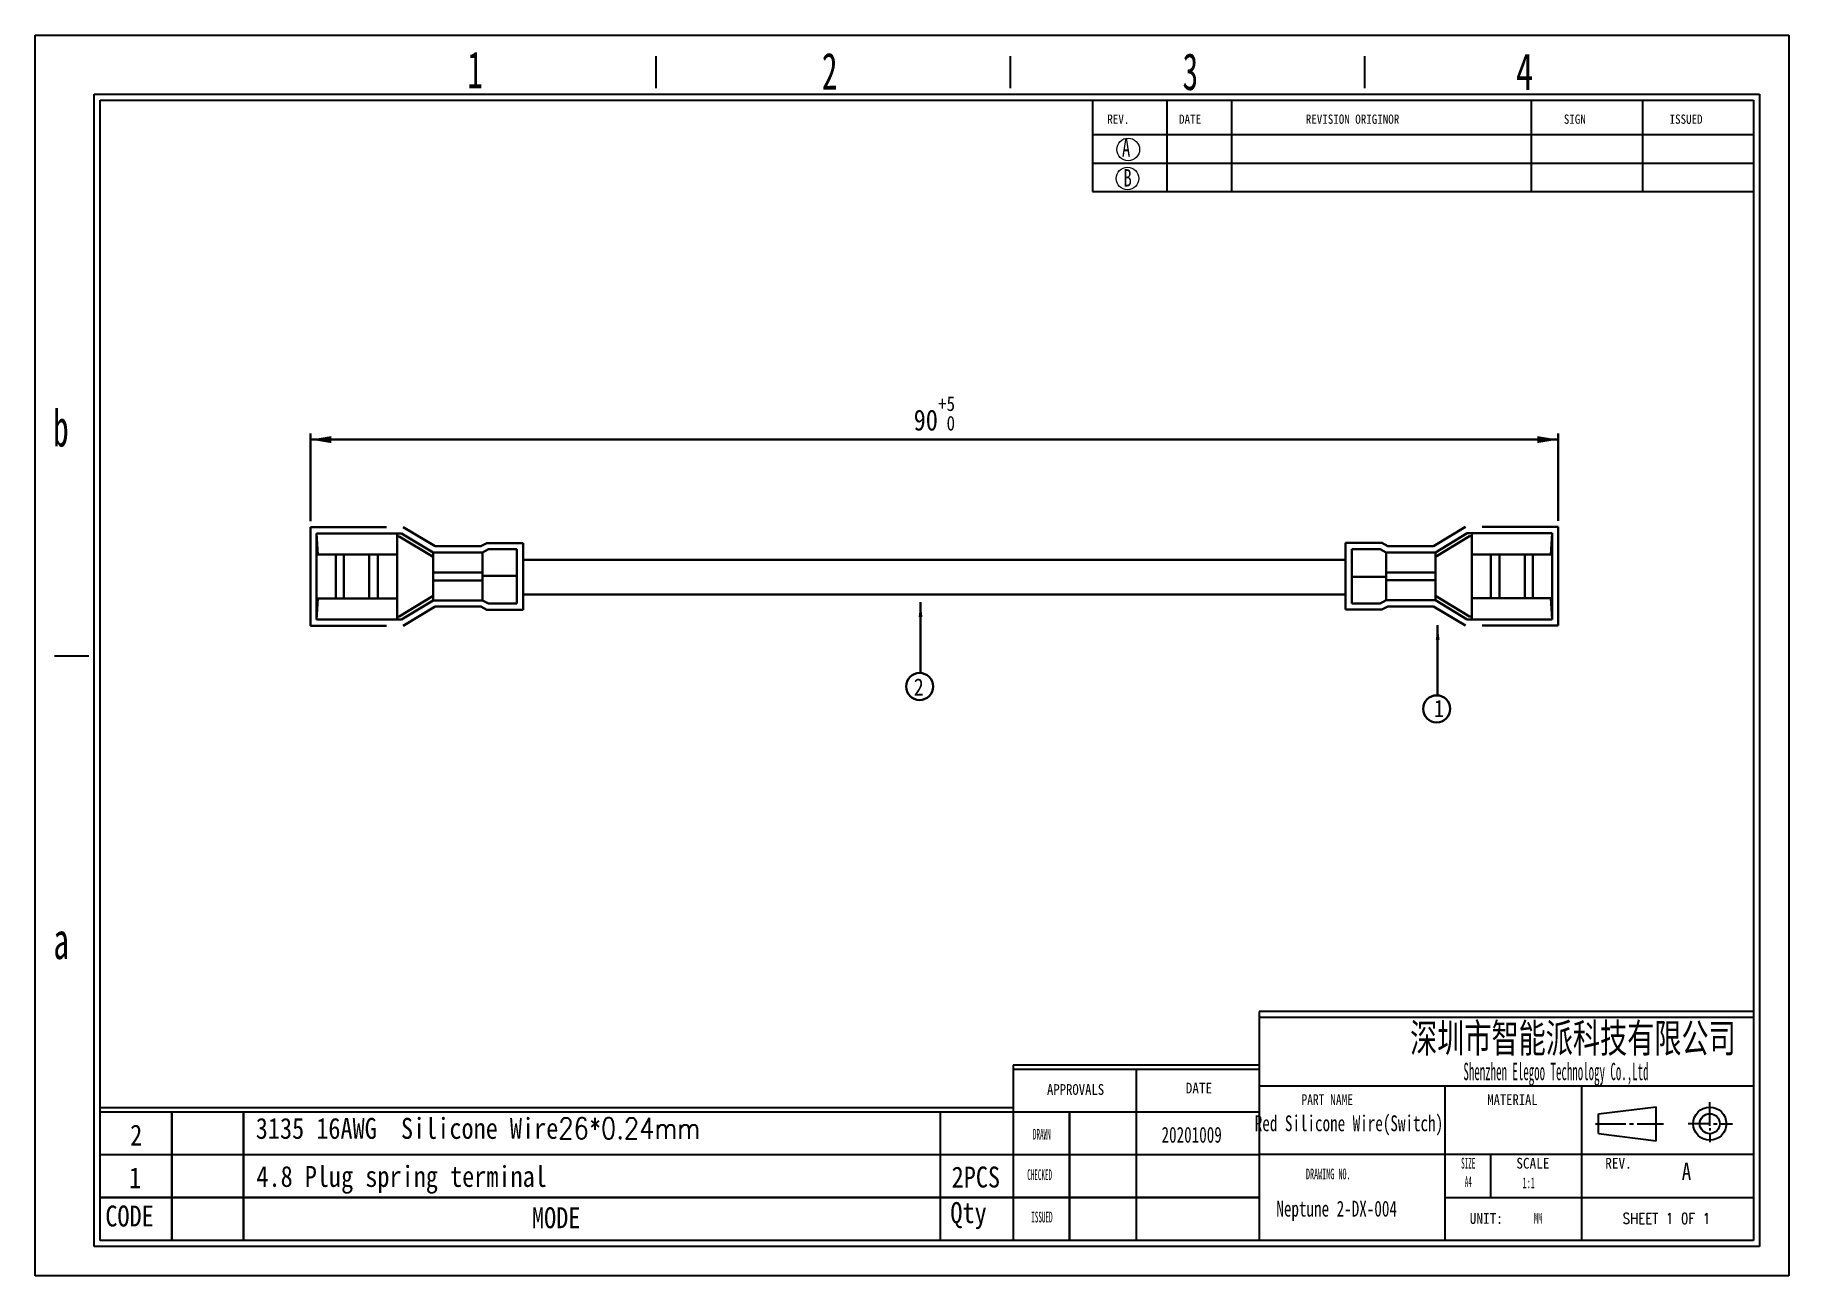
# Model space of a CAD drawing. Header units: millimetres. Extents: x 0 to 293, y 0 to 207.
import ezdxf

# ---------------------------------------------------------------- set-up
doc = ezdxf.new("R2010")
doc.units = ezdxf.units.MM
doc.linetypes.add('DASHED', pattern=[19.05, 12.7, -6.35])
doc.layers.get('0').update_dxf_attribs({"lineweight": 35})
doc.layers.add('SLD-0', color=179, linetype='Continuous', lineweight=30)
doc.styles.add('SLDTEXTSTYLE0', font='', dxfattribs={"width": 0.7})
doc.styles.add('SLDTEXTSTYLE10', font='', dxfattribs={"width": 0.7865})
doc.styles.add('SLDTEXTSTYLE11', font='', dxfattribs={"width": 0.862222})
doc.styles.add('SLDTEXTSTYLE13', font='', dxfattribs={"width": 0.805625})
doc.styles.add('SLDTEXTSTYLE14', font='txt.shx', dxfattribs={"width": 0.805625, "bigfont": 'gbcbig.shx'})
doc.styles.add('SLDTEXTSTYLE3', font='', dxfattribs={"width": 0.56})
doc.styles.add('SLDTEXTSTYLE4', font='', dxfattribs={"width": 0.40535})
doc.styles.add('SLDTEXTSTYLE5', font='', dxfattribs={"width": 0.7})
doc.styles.add('SLDTEXTSTYLE6', font='', dxfattribs={"width": 0.62})
doc.styles.add('SLDTEXTSTYLE7', font='', dxfattribs={"width": 0.9075})
doc.styles.add('SLDTEXTSTYLE8', font='', dxfattribs={"width": 0.484})
doc.styles.add('SLDTEXTSTYLE9', font='', dxfattribs={"width": 0.870455})
doc.styles.get("Standard").update_dxf_attribs({"font": 'txt', "width": 0.85})
doc.styles.get('SLDTEXTSTYLE0').set_extended_font_data('宋体')
doc.styles.get('SLDTEXTSTYLE10').set_extended_font_data('宋体')
doc.styles.get('SLDTEXTSTYLE11').set_extended_font_data('宋体')
doc.styles.get('SLDTEXTSTYLE13').set_extended_font_data('宋体')
doc.styles.get('SLDTEXTSTYLE3').set_extended_font_data('宋体')
doc.styles.get('SLDTEXTSTYLE4').set_extended_font_data('宋体')
doc.styles.get('SLDTEXTSTYLE5').set_extended_font_data('宋体')
doc.styles.get('SLDTEXTSTYLE6').set_extended_font_data('宋体')
doc.styles.get('SLDTEXTSTYLE7').set_extended_font_data('宋体')
doc.styles.get('SLDTEXTSTYLE8').set_extended_font_data('宋体')
doc.styles.get('SLDTEXTSTYLE9').set_extended_font_data('宋体')
doc.dimstyles.new('ISO-25', dxfattribs={"dimtxt": 2.5, "dimasz": 2.5, "dimexe": 1.25, "dimexo": 0.625, "dimtad": 1, "dimtxsty": 'Standard', "dimcen": 2.5, "dimdle": 5, "dimadec": 0, "dimazin": 0, "dimtfac": 1, "dimtmove": 0, "dimatfit": 3, "dimfxl": 1, "dimarcsym": 0})

# ---------------------------------------------------------------- blocks, each defined once
blk = doc.blocks.new('*X2')
at = {"linetype": 'Continuous'}
blk.add_hatch(color=0, dxfattribs=at).paths.add_polyline_path([(148.08, 112.6), (148.39, 110.1), (147.76, 110.1)], flags=0)
at = {"color": 0, "linetype": 'Continuous'}
blk.add_line((148.08, 112.6), (148.08, 100.85), dxfattribs=at)
at = {"color": 0}
blk.add_line((148.08, 100.85), (148.08, 100.85), dxfattribs=at)
blk = doc.blocks.new('*X3')
at = {"linetype": 'Continuous'}
blk.add_hatch(color=0, dxfattribs=at).paths.add_polyline_path([(234.55, 108.78), (234.87, 106.28), (234.24, 106.28)], flags=0)
at = {"color": 0, "linetype": 'Continuous'}
blk.add_line((234.55, 108.78), (234.55, 97.02), dxfattribs=at)
at = {"color": 0}
blk.add_line((234.55, 97.02), (234.55, 97.02), dxfattribs=at)
blk = doc.blocks.new('*X5')
at = {"color": 0, "char_height": 3.5, "attachment_point": 1}
for s, insert, width in [('{\\H0.7x;+5}', (151.01, 147.01), 11.3083), ('90', (146.93, 144.79), 27.596), ('{\\H0.7x; 0}', (151.01, 143.74), 11.3083)]:
    blk.add_mtext(s, dxfattribs=dict(at, insert=insert, width=width))
blk = doc.blocks.new('*X4')
at = {"linetype": 'Continuous'}
for points in [[(46.05, 139.77), (49.55, 140.36), (49.55, 139.19)], [(254.71, 139.77), (251.21, 140.36), (251.21, 139.19)]]:
    blk.add_hatch(color=0, dxfattribs=at).paths.add_polyline_path(points, flags=0)
at = {"color": 0, "linetype": 'Continuous'}
for p, q in [((46.05, 126.14), (46.05, 140.77)), ((46.05, 139.77), (254.71, 139.77)), ((254.71, 126.17), (254.71, 140.77))]:
    blk.add_line(p, q, dxfattribs=at)
at = {"color": 0}
blk.add_blockref('*X5', (0, 0), dxfattribs=at)

msp = doc.modelspace()

# ---------------------------------------------------------------- linework, layer by layer
at = {"linetype": 'DASHED'}
for p, q in [((46.053, 125.141), (46.053, 116.897)), ((46.053, 125.141), (61.571, 125.141)), ((61.571, 125.141), (66.884, 121.936)), ((239.196, 125.169), (233.883, 121.963)), ((254.715, 125.169), (239.196, 125.169)), ((254.715, 125.169), (254.715, 116.925)), ((66.884, 121.936), (74.554, 121.936)), ((74.554, 121.936), (75.541, 122.47)), ((75.541, 122.47), (81.606, 122.47)), ((81.606, 111.325), (81.606, 122.47)), ((219.161, 122.497), (219.161, 111.352)), ((225.226, 122.497), (219.161, 122.497)), ((226.213, 121.963), (225.226, 122.497)), ((233.883, 121.963), (226.213, 121.963)), ((46.053, 108.653), (46.053, 116.897)), ((254.715, 108.681), (254.715, 116.925)), ((61.571, 108.653), (66.884, 111.859)), ((66.884, 111.859), (74.554, 111.859)), ((74.554, 111.859), (75.541, 111.325)), ((226.213, 111.886), (225.226, 111.352)), ((233.883, 111.886), (226.213, 111.886)), ((239.196, 108.681), (233.883, 111.886)), ((46.053, 108.653), (61.571, 108.653)), ((75.541, 111.325), (81.606, 111.325)), ((225.226, 111.352), (219.161, 111.352)), ((254.715, 108.681), (239.196, 108.681))]:
    msp.add_line(p, q, dxfattribs=at)
for p, q in [((47.088, 124.107), (47.088, 116.897)), ((47.088, 124.107), (61.283, 124.107)), ((47.295, 120.565), (47.088, 124.107)), ((60.527, 123.293), (60.527, 124.107)), ((60.875, 123.597), (60.527, 123.597)), ((60.527, 123.293), (60.527, 116.897)), ((60.875, 123.597), (66.596, 120.155)), ((61.283, 124.107), (66.596, 120.901)), ((239.484, 124.134), (234.171, 120.928)), ((239.892, 123.624), (234.171, 120.183)), ((253.68, 124.134), (239.484, 124.134)), ((239.892, 123.624), (240.241, 123.624)), ((253.68, 124.134), (240.241, 124.134)), ((240.241, 123.321), (240.241, 124.134)), ((240.241, 123.321), (240.241, 116.925)), ((253.472, 120.593), (253.68, 124.134)), ((253.68, 124.134), (253.68, 116.925)), ((60.527, 120.565), (47.295, 120.565)), ((50.304, 120.565), (50.304, 116.897)), ((51.641, 120.565), (51.641, 116.897)), ((55.865, 120.565), (55.865, 116.897)), ((57.308, 120.565), (57.308, 116.897)), ((66.596, 120.155), (66.596, 120.901)), ((66.596, 120.901), (74.817, 120.901)), ((74.817, 120.901), (75.803, 121.435)), ((74.817, 120.901), (74.817, 114.211)), ((75.803, 121.435), (80.571, 121.435)), ((80.571, 121.435), (80.571, 113.677)), ((224.964, 121.462), (220.196, 121.462)), ((220.196, 121.462), (220.196, 113.705)), ((225.951, 120.928), (224.964, 121.462)), ((234.171, 120.928), (225.951, 120.928)), ((225.951, 120.928), (225.951, 114.239)), ((234.171, 120.928), (234.171, 116.925)), ((240.241, 120.593), (253.472, 120.593)), ((243.459, 120.593), (243.459, 116.925)), ((244.902, 120.593), (244.902, 116.925)), ((249.126, 120.593), (249.126, 116.925)), ((250.464, 120.593), (250.464, 116.925)), ((66.596, 120.155), (66.596, 116.897)), ((66.596, 117.556), (74.817, 117.556)), ((74.817, 112.893), (74.817, 119.583)), ((80.571, 112.359), (80.571, 120.117)), ((220.196, 112.387), (220.196, 120.145)), ((225.951, 112.921), (225.951, 119.611)), ((234.171, 117.584), (225.951, 117.584)), ((234.171, 119.165), (234.171, 119.911)), ((47.088, 109.688), (47.088, 116.897)), ((50.304, 113.229), (50.304, 116.897)), ((51.641, 113.229), (51.641, 116.897)), ((55.865, 113.229), (55.865, 116.897)), ((57.308, 113.229), (57.308, 116.897)), ((60.527, 110.501), (60.527, 116.897)), ((66.596, 112.893), (66.596, 116.897)), ((66.596, 116.238), (74.817, 116.238)), ((66.596, 114.657), (66.596, 113.911)), ((74.817, 117.002), (80.571, 117.002)), ((225.951, 116.82), (220.196, 116.82)), ((234.171, 116.266), (225.951, 116.266)), ((234.171, 113.667), (234.171, 116.925)), ((240.241, 110.529), (240.241, 116.925)), ((243.459, 113.257), (243.459, 116.925)), ((244.902, 113.257), (244.902, 116.925)), ((249.126, 113.257), (249.126, 116.925)), ((250.464, 113.257), (250.464, 116.925)), ((253.68, 109.715), (253.68, 116.925)), ((47.295, 113.229), (47.088, 109.688)), ((60.527, 113.229), (47.295, 113.229)), ((60.875, 110.198), (66.596, 113.639)), ((61.283, 109.688), (66.596, 112.893)), ((66.596, 112.893), (74.817, 112.893)), ((74.817, 112.893), (75.803, 112.359)), ((75.803, 112.359), (80.571, 112.359)), ((224.964, 112.387), (220.196, 112.387)), ((225.951, 112.921), (224.964, 112.387)), ((234.171, 112.921), (225.951, 112.921)), ((239.892, 110.225), (234.171, 113.667)), ((234.171, 113.667), (234.171, 112.921)), ((239.484, 109.715), (234.171, 112.921)), ((240.241, 113.257), (253.472, 113.257)), ((253.472, 113.257), (253.68, 109.715)), ((47.088, 109.688), (60.527, 109.688)), ((47.088, 109.688), (61.283, 109.688)), ((60.527, 110.501), (60.527, 109.688)), ((60.875, 110.198), (60.527, 110.198)), ((253.68, 109.715), (239.484, 109.715)), ((239.892, 110.225), (240.241, 110.225)), ((240.241, 110.529), (240.241, 109.715))]:
    msp.add_line(p, q)
at = {"color": 1}
for p, q in [((81.606, 119.669), (219.161, 119.669)), ((81.606, 113.911), (219.161, 113.911))]:
    msp.add_line(p, q, dxfattribs=at)
at = {"color": 179}
for p, q in [((22.865, 27.369), (22.865, 5.925)), ((34.868, 27.369), (34.868, 5.925)), ((172.97, 5.925), (172.97, 27.369)), ((10.863, 13.096), (204.693, 13.096))]:
    msp.add_line(p, q, dxfattribs=at)
for centre in [(147.917, 98.509), (234.392, 94.769)]:
    msp.add_circle(centre, 2.26)
at = {"layer": 'SLD-0'}
for p, q in [((0, 207.38), (293.295, 207.38)), ((0, 0), (0, 207.38)), ((293.295, 207.38), (293.295, 0)), ((10.863, 5.925), (10.863, 196.517)), ((10.863, 196.517), (287.369, 196.517)), ((250.205, 196.517), (250.205, 181.22)), ((268.787, 196.517), (268.787, 181.22)), ((287.369, 196.517), (287.369, 5.925)), ((287.369, 5.925), (10.863, 5.925)), ((293.295, 0), (0, 0))]:
    msp.add_line(p, q, dxfattribs=at)
at = {"layer": 'SLD-0', "color": 6, "linetype": 'Continuous'}
for p, q in [((103.889, 198.492), (103.889, 203.876)), ((163.14, 198.492), (163.14, 203.876)), ((222.392, 198.492), (222.392, 203.876)), ((9.875, 4.938), (9.875, 197.505)), ((9.875, 197.505), (288.357, 197.505)), ((288.357, 197.505), (288.357, 4.938)), ((8.993, 103.559), (3.256, 103.559)), ((288.357, 4.938), (9.875, 4.938))]:
    msp.add_line(p, q, dxfattribs=at)
at = {"layer": 'SLD-0', "color": 179, "linetype": 'Continuous'}
for p, q in [((176.847, 196.517), (176.847, 181.22)), ((189.238, 196.517), (189.238, 181.22)), ((200.074, 196.517), (200.074, 181.22)), ((176.847, 190.781), (287.369, 190.781)), ((176.847, 186), (287.369, 186)), ((176.847, 181.22), (287.369, 181.22)), ((287.369, 44.168), (204.693, 44.168)), ((204.693, 44.168), (204.693, 5.925)), ((287.369, 43.212), (204.693, 43.212)), ((204.693, 35.238), (163.568, 35.238)), ((163.568, 35.238), (163.582, 5.925)), ((204.693, 34.518), (163.582, 34.518)), ((184.137, 34.518), (184.137, 5.925)), ((287.369, 31.739), (204.693, 31.739)), ((235.741, 31.739), (235.741, 5.925)), ((258.687, 5.925), (258.687, 31.739)), ((163.572, 28.071), (10.863, 28.089)), ((204.693, 27.369), (10.863, 27.369)), ((204.693, 27.369), (10.863, 27.369)), ((151.359, 27.369), (151.359, 5.925)), ((261.443, 27.06), (271.076, 28.244)), ((261.443, 23.813), (261.443, 27.06)), ((271.076, 22.552), (271.076, 28.244)), ((280.057, 25.056), (280.057, 29.023)), ((260.974, 25.439), (266.018, 25.439)), ((261.443, 23.813), (271.076, 22.552)), ((266.649, 25.439), (267.279, 25.439)), ((267.91, 25.439), (272.324, 25.439)), ((280.057, 25.439), (276.456, 25.439)), ((280.057, 24.673), (280.057, 24.289)), ((280.057, 23.906), (280.057, 22.373)), ((280.688, 25.439), (281.318, 25.439)), ((281.949, 25.439), (283.841, 25.439)), ((204.693, 20.221), (10.863, 20.221)), ((287.369, 20.266), (204.693, 20.266)), ((243.39, 20.266), (243.39, 13.096)), ((235.741, 13.096), (287.369, 13.096)), ((195.586, 5.925), (154.474, 5.925))]:
    msp.add_line(p, q, dxfattribs=at)
at = {"layer": 'SLD-0', "lineweight": 18}
for centre in [(182.81, 188.27), (182.687, 183.421)]:
    msp.add_circle(centre, 1.894, dxfattribs=at)
at = {"layer": 'SLD-0', "color": 179, "linetype": 'Continuous'}
for radius in [2.771, 1.669]:
    msp.add_circle((280.057, 25.439), radius, dxfattribs=at)

# ---------------------------------------------------------------- block references
for name in ['*X2', '*X3']:
    msp.add_blockref(name, (0, 0))

# ---------------------------------------------------------------- texts
at = {"attachment_point": 1}
for s, insert, char_height, width in [('2', (146.953, 99.85), 2.862, 28.73867), ('1', (233.95, 96.283), 2.862, 5.99986), ('3135 16AWG  Silicone Wire{\\Ftxt,gbcbig.shx;26*0.24mm}', (36.906, 26.409), 3.5, 112.97472), ('2', (15.905, 25.287), 3.5, 3.84369), ('1', (15.733, 18.161), 3.5, 4.84381), ('4.8 Plug spring terminal', (37.012, 18.379), 3.5, 56.72303), ('2PCS', (153.279, 18.272), 3.5, 10.0429), ('CODE', (11.75, 11.758), 3.5, 10.0429), ('Qty', (153.065, 12.332), 3.5, 10.0429), ('MODE', (83.101, 11.472), 3.5, 10.0429)]:
    msp.add_mtext(s, dxfattribs=dict(at, insert=insert, char_height=char_height, width=width))
at = {"layer": 'SLD-0'}
for s, insert, char_height, width, attachment_point, style in [('1', (72.299, 204.677), 6.172, 3.12118, 1, 'SLDTEXTSTYLE6'), ('2', (131.576, 204.434), 6.172, 6.20288, 1, 'SLDTEXTSTYLE6'), ('3', (191.895, 204.372), 6.172, 6.20288, 1, 'SLDTEXTSTYLE6'), ('4', (247.628, 204.366), 6.172, 7.93546, 1, 'SLDTEXTSTYLE5'), ('A', (181.766, 189.992), 2.903, 3.98186, 1, 'SLDTEXTSTYLE5'), ('B', (182.02, 184.977), 2.903, 3.48412, 1, 'SLDTEXTSTYLE5'), ('b', (3.023, 144.798), 6.172, 5.31676, 1, 'SLDTEXTSTYLE6'), ('a', (3.068, 59.13), 6.172, 5.31676, 1, 'SLDTEXTSTYLE6'), ('{\\W0.689;深圳市智能派科技有限公司}', (257.173, 42.158), 4.82808, 168.74577, 2, 'SLDTEXTSTYLE11'), ('A', (275.366, 18.925), 2.91, 3.72533, 1, 'SLDTEXTSTYLE13')]:
    msp.add_mtext(s, dxfattribs=dict(at, insert=insert, char_height=char_height, width=width, attachment_point=attachment_point, style=style))
at = {"layer": 'SLD-0', "color": 179}
for s, insert, char_height, width, attachment_point, style in [('REV.', (179.317, 194.106), 1.5536, 10.47371, 1, 'SLDTEXTSTYLE9'), ('DATE', (191.314, 194.106), 1.5536, 11.8702, 1, 'SLDTEXTSTYLE9'), ('REVISION ORIGINOR', (212.496, 194.106), 1.55363, 51.84485, 1, 'SLDTEXTSTYLE9'), ('SIGN', (255.654, 194.106), 1.5536, 11.17195, 1, 'SLDTEXTSTYLE9'), ('ISSUED', (273.336, 194.106), 1.5536, 17.97986, 1, 'SLDTEXTSTYLE9'), ('{\\W0.46;Shenzhen Elegoo Technology Co.,Ltd}', (254.337, 35.62), 2.91042, 112.07599, 2, 'SLDTEXTSTYLE13'), ('DATE', (194.637, 32.284), 1.7927, 15.80352, 2, 'SLDTEXTSTYLE7'), ('APPROVALS', (174.003, 32.053), 1.7927, 34.6438, 2, 'SLDTEXTSTYLE9'), ('PART NAME', (216.093, 30.352), 1.7927, 38.42084, 2, 'SLDTEXTSTYLE10'), ('MATERIAL', (247.068, 30.352), 1.7927, 37.92845, 2, 'SLDTEXTSTYLE11'), ('DRAWN', (168.35, 24.579), 1.7927, 10.17313, 2, 'SLDTEXTSTYLE4'), ('CHECKED', (167.991, 17.811), 1.7927, 14.32543, 2, 'SLDTEXTSTYLE4'), ('DRAWING NO.', (216.258, 17.935), 1.79265, 45.02936, 2, 'SLDTEXTSTYLE8'), ('SIZE', (239.667, 19.728), 1.7927, 6.43606, 2, 'SLDTEXTSTYLE4'), ('SCALE', (250.477, 19.728), 1.7927, 20.91643, 2, 'SLDTEXTSTYLE7'), ('REV.', (264.798, 19.728), 1.7927, 13.94428, 2, 'SLDTEXTSTYLE7'), ('A4', (239.678, 16.659), 1.7927, 3.63326, 2, 'SLDTEXTSTYLE4'), ('1:1', (249.784, 16.451), 1.7927, 4.33822, 2, 'SLDTEXTSTYLE3'), ('ISSUED', (168.376, 10.731), 1.7927, 10.69217, 2, 'SLDTEXTSTYLE4'), ('UNIT:', (242.687, 10.497), 1.7927, 16.26833, 2, 'SLDTEXTSTYLE7'), ('MM', (251.349, 10.497), 1.7927, 4.95797, 2, 'SLDTEXTSTYLE3'), ('SHEET 1 0F 1', (272.808, 10.497), 1.79265, 46.42093, 2, 'SLDTEXTSTYLE14')]:
    msp.add_mtext(s, dxfattribs=dict(at, insert=insert, char_height=char_height, width=width, attachment_point=attachment_point, style=style))
at = {"layer": 'SLD-0', "color": 0, "attachment_point": 2, "style": 'SLDTEXTSTYLE0'}
for s, insert, char_height, width in [('Red Silicone Wire(Switch)', (219.718, 26.831), 2.64583, 53.2111), ('20201009', (193.418, 24.914), 2.6458, 24.7542), ('Neptune 2-DX-004', (217.662, 12.557), 2.64583, 50.57965)]:
    msp.add_mtext(s, dxfattribs=dict(at, insert=insert, char_height=char_height, width=width))

# ---------------------------------------------------------------- dimensions: what is measured, and where the dimension line sits
dim = msp.add_linear_dim(base=(254.715, 139.775), p1=(46.053, 125.141), p2=(254.715, 125.169), angle=0, text='90{\\H0.7x;\\S+5^  0;}', dimstyle='ISO-25', override={"dimtxt": 3.5, "dimasz": 3.5, "dimexe": 1, "dimexo": 1, "dimgap": 1.52, "dimtih": 1, "dimtoh": 1, "dimlfac": 0.5, "dimzin": 0, "dimsah": 1, "dimadec": 1, "dimtolj": 1, "dimtzin": 0})
dim.commit()
dim.dimension.update_dxf_attribs({"geometry": '*X4', "text_midpoint": (150.384, 139.775)})

doc.saveas('drawing.dxf')
